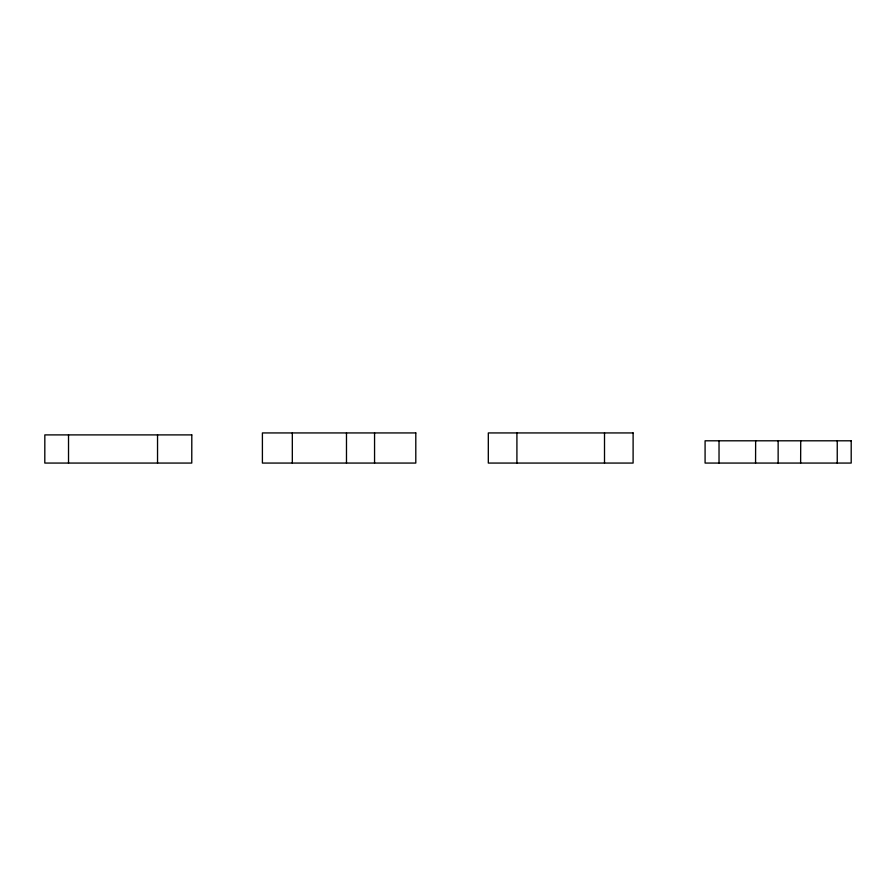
<?xml version="1.0" encoding="UTF-8"?>
<svg xmlns="http://www.w3.org/2000/svg" width="896" height="896" viewBox="0 0 896 896"><rect width="100%" height="100%" fill="white"/><g stroke="black" fill="none" stroke-linecap="round" stroke-linejoin="round"><path stroke-width="1.34" d="M837.245 440.798L837.245 463.064M800.722 440.798L800.632 463.064M778.142 440.798L778.142 463.064M755.642 440.798L755.563 463.064M719.029 440.798L719.029 463.064M604.509 432.936L604.509 463.064M516.914 432.936L516.914 463.064M374.562 432.936L374.562 463.064M346.483 432.936L346.483 463.064M292.32 432.936L292.32 463.064M157.539 434.896L157.539 463.064M68.522 434.896L68.522 463.064M415.8 432.936L262.405 432.936L262.405 463.064L415.8 463.064L415.8 432.936M633.102 432.936L488.32 432.936L488.309 463.064L633.102 463.064L633.114 432.936M191.766 434.896L44.834 434.896L44.8 463.064L191.766 463.064L191.811 434.896M851.2 440.798L705.085 440.798L705.085 463.064L851.2 463.064L851.2 440.798"/></g></svg>
